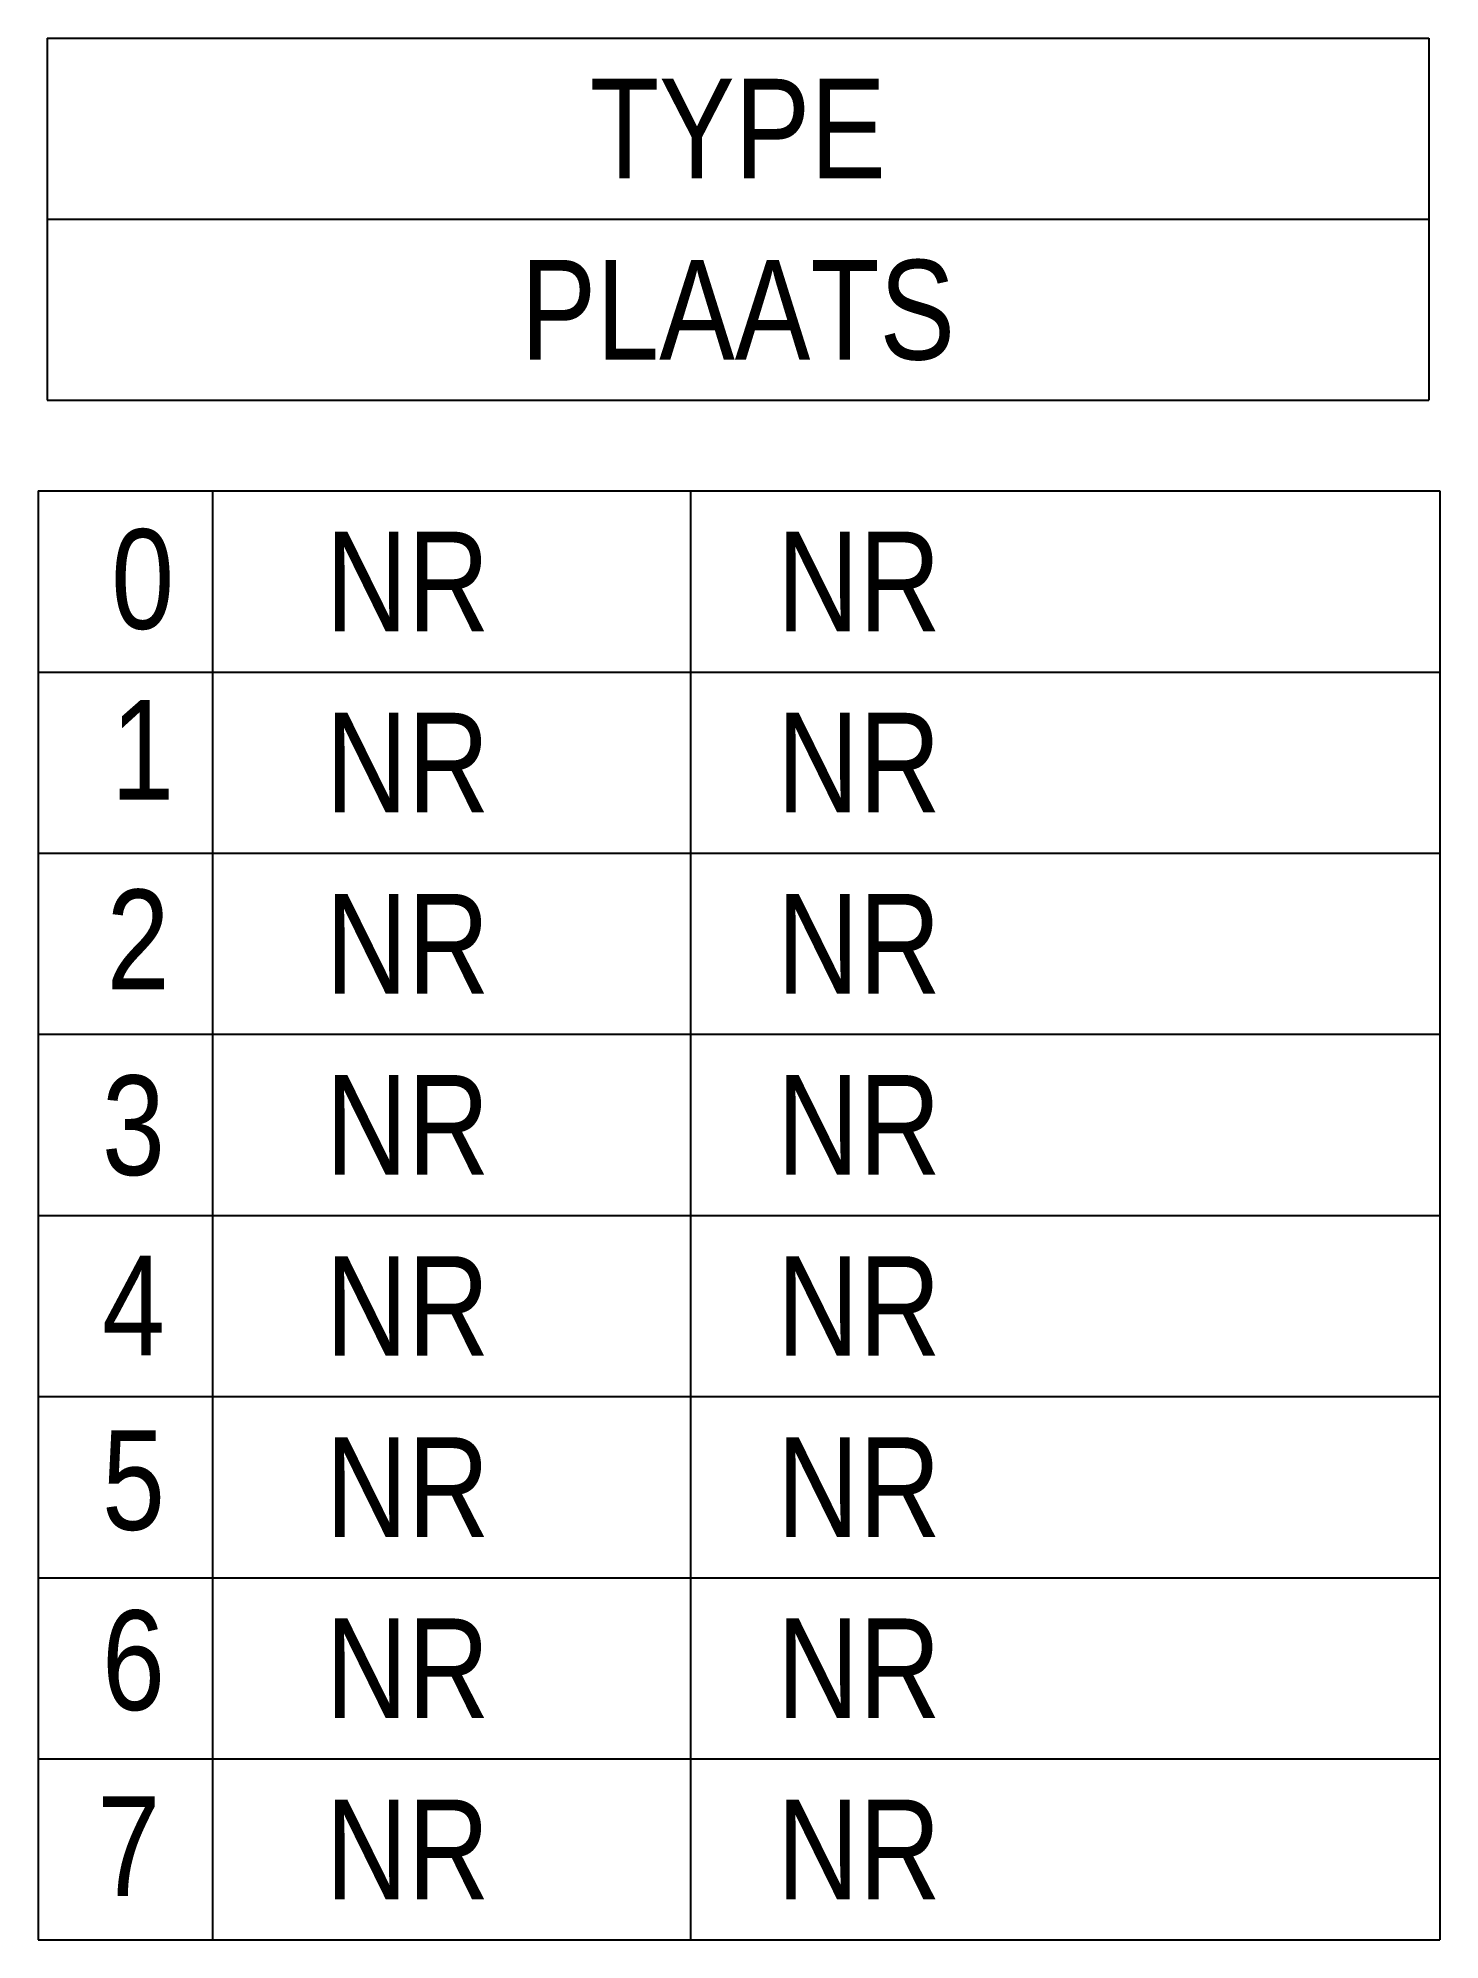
# Model space of a CAD drawing. Extents: x 152 to 190, y 80 to 219.
# Drawn here: x 154.8 to 185.75, y 80 to 122 of the extents above.
import ezdxf
from ezdxf.enums import TextEntityAlignment as Align

# ---------------------------------------------------------------- set-up
doc = ezdxf.new("R2010")
doc.units = 0
doc.header["$MEASUREMENT"] = 0
doc.layers.add('1', color=8, linetype='CONTINUOUS')
doc.layers.add('3', color=30, linetype='CONTINUOUS')

msp = doc.modelspace()

# ---------------------------------------------------------------- linework, layer by layer
at = {"layer": '1'}
for p, q in [((155, 118), (185.5, 118)), ((155, 118), (185.5, 118)), ((154.801, 112), (154.801, 80)), ((154.801, 112), (185.749, 112)), ((158.653, 112), (158.653, 80)), ((158.955, 112), (185.749, 112)), ((169.205, 112), (169.205, 80)), ((185.749, 112), (185.749, 80)), ((154.801, 108), (185.749, 108)), ((154.801, 104), (185.749, 104)), ((154.801, 100), (185.749, 100)), ((154.801, 96), (185.749, 96)), ((154.801, 92), (185.749, 92)), ((154.801, 88), (185.749, 88)), ((154.801, 84), (185.749, 84)), ((154.801, 80), (185.749, 80))]:
    msp.add_line(p, q, dxfattribs=at)
at = {"layer": '3'}
for p, q in [((155, 122), (185.5, 122)), ((155, 122), (155, 114)), ((185.5, 122), (185.5, 114)), ((155, 114), (185.5, 114))]:
    msp.add_line(p, q, dxfattribs=at)

# ---------------------------------------------------------------- texts
at = {"layer": '1', "width": 0.85}
for s, p in [('0', (156.415, 108.953)), ('1', (156.415, 105.182)), ('2', (156.313, 100.995)), ('3', (156.212, 96.891)), ('4', (156.212, 92.912)), ('5', (156.212, 89.057)), ('6', (156.212, 85.078)), ('7', (156.11, 80.974))]:
    msp.add_text(s, height=2.2, dxfattribs=at).set_placement(p)
for tag, p in [('TYPE', (170.25, 118.9)), ('PLAATS', (170.25, 114.9))]:
    msp.add_attdef(tag, text='', height=2.2, dxfattribs=at).set_placement(p, align=Align.CENTER)
for p in [(164.765, 108.9), (164.765, 104.9), (164.765, 100.9), (164.765, 96.9), (164.765, 92.9), (164.765, 88.9), (164.765, 84.9), (164.765, 80.9)]:
    msp.add_attdef('NR', text='', height=2.2, dxfattribs=at).set_placement(p, align=Align.RIGHT)
for p in [(171.116, 108.9), (171.116, 104.9), (171.116, 100.9), (171.116, 96.9), (171.116, 92.9), (171.116, 88.9), (171.116, 84.9), (171.116, 80.9)]:
    msp.add_attdef('NR', p, '', height=2.2, dxfattribs=at)

doc.saveas('drawing.dxf')
